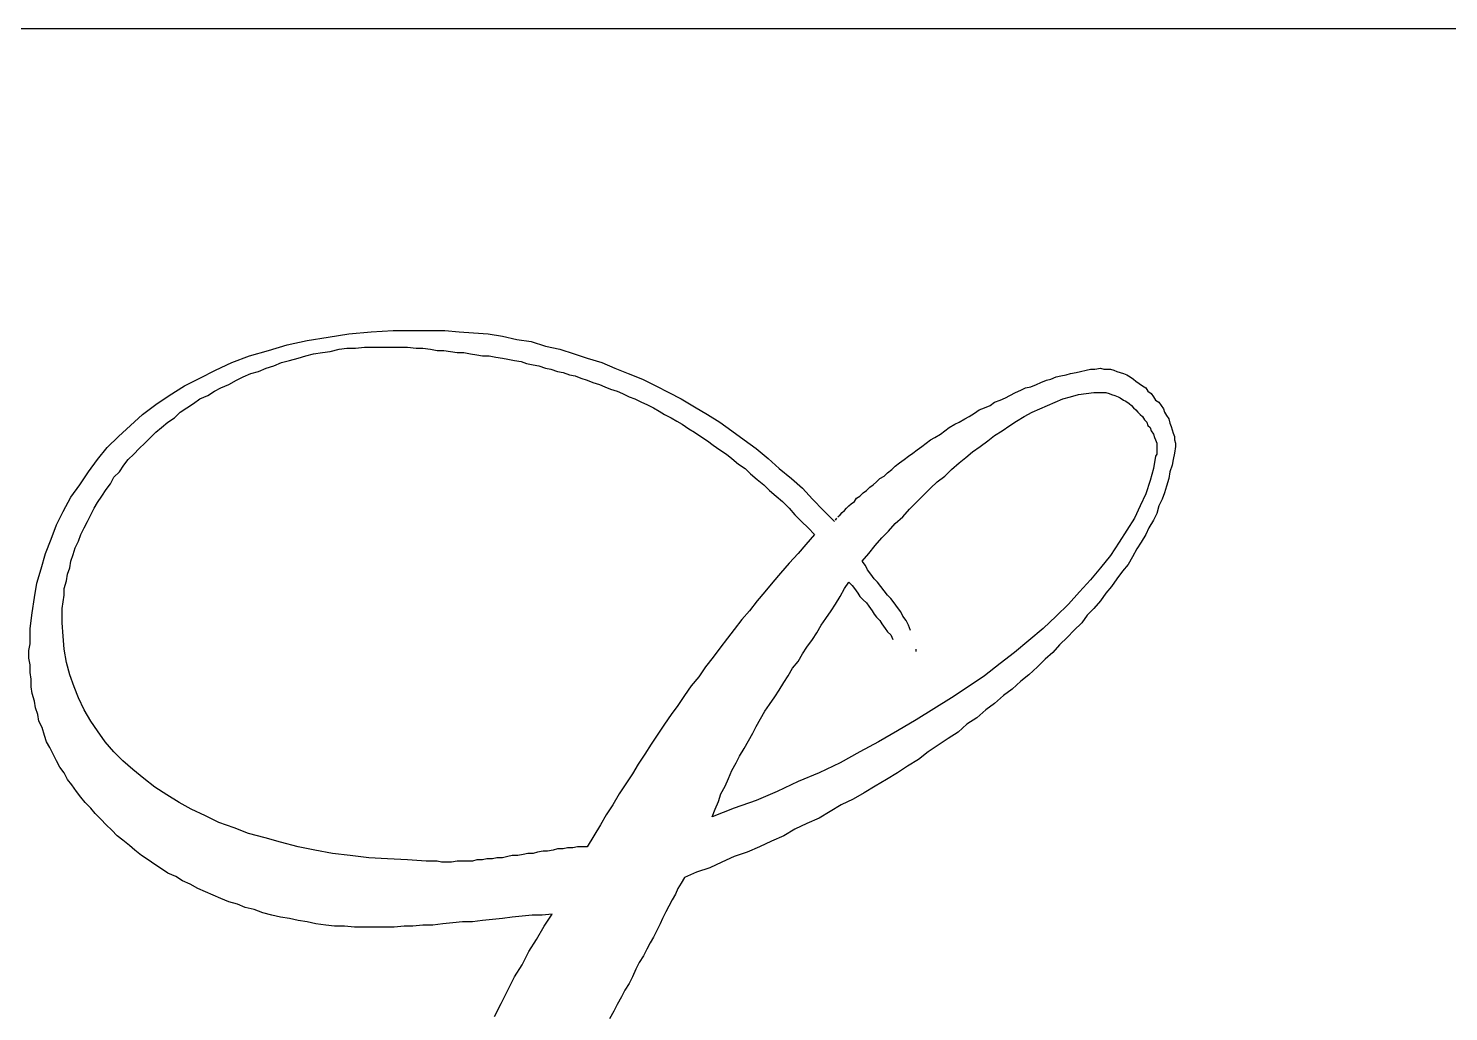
# Model space of a CAD drawing. Extents: x 0 to 382, y 0 to 113.
# Drawn here: x 38.2 to 113.6, y 60.3 to 112.5 of the extents above; entities that cross this region are included whole.
import ezdxf

# ---------------------------------------------------------------- set-up
doc = ezdxf.new("R2010")
doc.units = 0
doc.layers.get('0').update_dxf_attribs({"linetype": 'CONTINUOUS'})
doc.layers.add('default', color=7, linetype='CONTINUOUS')

msp = doc.modelspace()

# ---------------------------------------------------------------- linework, layer by layer
at = {"color": 0, "linetype": 'CONTINUOUS'}
for p, q in [((51.92276, 95.68362), (52.97744, 95.91798)), ((52.97744, 95.91798), (54.09074, 96.09378)), ((54.09074, 96.09378), (55.20398, 96.26952)), ((55.20398, 96.26952), (56.3759, 96.3867)), ((56.3759, 96.3867), (57.54776, 96.44532)), ((57.54776, 96.44532), (58.77824, 96.44532)), ((58.77824, 96.44532), (59.53994, 96.44532)), ((59.53994, 96.44532), (60.30164, 96.44532)), ((60.30164, 96.44532), (61.0634, 96.3867)), ((61.0634, 96.3867), (61.8251, 96.32814)), ((61.8251, 96.32814), (62.5868, 96.26952)), ((62.5868, 96.26952), (63.3485, 96.15234)), ((63.3485, 96.15234), (64.11026, 95.97654)), ((64.11026, 95.97654), (64.87196, 95.85936)), ((64.87196, 95.85936), (65.63366, 95.625)), ((48.99308, 94.74612), (49.93058, 95.09766)), ((49.93058, 95.09766), (50.92664, 95.39064)), ((50.92664, 95.39064), (51.92276, 95.68362)), ((52.50866, 94.98048), (52.91882, 95.09766)), ((52.91882, 95.09766), (53.32898, 95.21484)), ((53.32898, 95.21484), (53.79776, 95.27346)), ((53.79776, 95.27346), (54.20792, 95.33202)), ((54.20792, 95.33202), (54.67664, 95.4492)), ((54.67664, 95.4492), (55.0868, 95.50782)), ((55.0868, 95.50782), (55.55558, 95.50782)), ((55.55558, 95.50782), (56.0243, 95.56638)), ((56.0243, 95.56638), (56.49308, 95.56638)), ((56.49308, 95.56638), (56.90324, 95.56638)), ((56.90324, 95.56638), (57.37196, 95.56638)), ((57.37196, 95.56638), (57.84074, 95.56638)), ((57.84074, 95.56638), (58.30946, 95.56638)), ((58.30946, 95.56638), (58.77824, 95.50782)), ((58.77824, 95.50782), (59.12978, 95.50782)), ((59.12978, 95.50782), (59.53994, 95.4492)), ((59.53994, 95.4492), (59.89148, 95.39064)), ((59.89148, 95.39064), (60.24308, 95.39064)), ((60.24308, 95.39064), (60.59462, 95.33202)), ((60.59462, 95.33202), (60.94616, 95.27346)), ((60.94616, 95.27346), (61.29776, 95.27346)), ((61.29776, 95.27346), (61.6493, 95.21484)), ((61.6493, 95.21484), (62.0009, 95.15628)), ((62.0009, 95.15628), (62.29382, 95.09766)), ((62.29382, 95.09766), (62.64542, 95.09766)), ((62.64542, 95.09766), (62.99696, 95.03904)), ((62.99696, 95.03904), (63.3485, 94.98048)), ((65.63366, 95.625), (66.39542, 95.4492)), ((66.39542, 95.4492), (67.15712, 95.21484)), ((67.15712, 95.21484), (67.86026, 94.98048)), ((47.29382, 93.9258), (48.11414, 94.33596)), ((48.11414, 94.33596), (48.99308, 94.74612)), ((49.98914, 94.16016), (50.3993, 94.27734)), ((50.3993, 94.27734), (50.80946, 94.45314)), ((50.80946, 94.45314), (51.21962, 94.57032)), ((51.21962, 94.57032), (51.62978, 94.74612)), ((51.62978, 94.74612), (52.03994, 94.8633)), ((52.03994, 94.8633), (52.50866, 94.98048)), ((63.3485, 94.98048), (63.64148, 94.92186)), ((63.64148, 94.92186), (63.99308, 94.8633)), ((63.99308, 94.8633), (64.34462, 94.80468)), ((64.34462, 94.80468), (64.6376, 94.6875)), ((64.6376, 94.6875), (64.98914, 94.62888)), ((64.98914, 94.62888), (65.28212, 94.57032)), ((65.28212, 94.57032), (65.63366, 94.45314)), ((65.63366, 94.45314), (65.92664, 94.39452)), ((65.92664, 94.39452), (66.27824, 94.27734)), ((66.27824, 94.27734), (66.57116, 94.21878)), ((67.86026, 94.98048), (68.62196, 94.74612)), ((68.62196, 94.74612), (69.3251, 94.45314)), ((69.3251, 94.45314), (70.02824, 94.16016)), ((93.81728, 94.21878), (94.05164, 94.27734)), ((94.05164, 94.27734), (94.34462, 94.33596)), ((94.34462, 94.33596), (94.57898, 94.39452)), ((94.57898, 94.39452), (94.8134, 94.39452)), ((94.8134, 94.39452), (95.10632, 94.45314)), ((95.10632, 94.45314), (95.28212, 94.39452)), ((95.28212, 94.39452), (95.45792, 94.39452)), ((95.45792, 94.39452), (95.63366, 94.39452)), ((95.63366, 94.39452), (95.80946, 94.33596)), ((95.80946, 94.33596), (95.98526, 94.27734)), ((95.98526, 94.27734), (96.161, 94.21878)), ((45.65324, 92.9883), (46.4735, 93.51564)), ((46.4735, 93.51564), (47.29382, 93.9258)), ((48.40712, 93.39846), (48.81728, 93.5742)), ((48.81728, 93.5742), (49.22744, 93.80862)), ((49.22744, 93.80862), (49.57898, 93.98436)), ((49.57898, 93.98436), (49.98914, 94.16016)), ((66.57116, 94.21878), (66.92276, 94.10154)), ((66.92276, 94.10154), (67.21574, 94.04298)), ((67.21574, 94.04298), (67.50866, 93.9258)), ((67.50866, 93.9258), (67.86026, 93.80862)), ((67.86026, 93.80862), (68.15324, 93.69138)), ((68.15324, 93.69138), (68.50478, 93.5742)), ((68.50478, 93.5742), (68.79776, 93.45702)), ((70.02824, 94.16016), (70.78994, 93.86718)), ((70.78994, 93.86718), (71.49308, 93.51564)), ((71.49308, 93.51564), (72.19616, 93.16404)), ((91.41494, 93.45702), (91.70792, 93.5742)), ((91.70792, 93.5742), (91.94228, 93.69138)), ((91.94228, 93.69138), (92.23526, 93.80862)), ((92.23526, 93.80862), (92.46962, 93.86718)), ((92.46962, 93.86718), (92.7626, 93.98436)), ((92.7626, 93.98436), (92.99696, 94.04298)), ((92.99696, 94.04298), (93.28994, 94.10154)), ((93.28994, 94.10154), (93.5243, 94.16016)), ((93.5243, 94.16016), (93.81728, 94.21878)), ((96.161, 94.21878), (96.3368, 94.16016)), ((96.3368, 94.16016), (96.5126, 94.10154)), ((96.5126, 94.10154), (96.6884, 93.98436)), ((96.6884, 93.98436), (96.86414, 93.86718)), ((96.86414, 93.86718), (96.98132, 93.75)), ((96.98132, 93.75), (97.15712, 93.63282)), ((97.15712, 93.63282), (97.33292, 93.51564)), ((97.33292, 93.51564), (97.50866, 93.39846)), ((44.9501, 92.51952), (45.65324, 92.9883)), ((46.94228, 92.57814), (47.29382, 92.8125)), ((47.29382, 92.8125), (47.70398, 92.9883)), ((47.70398, 92.9883), (48.05558, 93.22266)), ((48.05558, 93.22266), (48.40712, 93.39846)), ((68.79776, 93.45702), (69.09074, 93.33984)), ((69.09074, 93.33984), (69.44228, 93.22266)), ((69.44228, 93.22266), (69.73526, 93.10548)), ((69.73526, 93.10548), (70.0868, 92.92968)), ((70.0868, 92.92968), (70.37978, 92.8125)), ((70.37978, 92.8125), (70.73132, 92.6367)), ((72.19616, 93.16404), (72.84074, 92.8125)), ((72.84074, 92.8125), (73.54382, 92.40234)), ((89.7743, 92.75388), (90.06728, 92.87112)), ((90.06728, 92.87112), (90.30164, 92.9883)), ((90.30164, 92.9883), (90.59462, 93.16404)), ((90.59462, 93.16404), (90.8876, 93.28128)), ((90.8876, 93.28128), (91.12196, 93.39846)), ((91.12196, 93.39846), (91.41494, 93.45702)), ((92.70398, 92.6367), (93.11414, 92.8125)), ((93.11414, 92.8125), (93.5243, 92.92968)), ((93.5243, 92.92968), (93.93446, 93.04686)), ((93.93446, 93.04686), (94.34462, 93.10548)), ((94.34462, 93.10548), (94.75478, 93.16404)), ((94.75478, 93.16404), (94.93058, 93.16404)), ((94.93058, 93.16404), (95.10632, 93.16404)), ((95.10632, 93.16404), (95.2235, 93.16404)), ((95.2235, 93.16404), (95.3993, 93.16404)), ((95.3993, 93.16404), (95.5751, 93.10548)), ((95.5751, 93.10548), (95.69228, 93.04686)), ((95.69228, 93.04686), (95.86808, 92.9883)), ((95.86808, 92.9883), (96.04382, 92.92968)), ((96.04382, 92.92968), (96.161, 92.87112)), ((96.161, 92.87112), (96.3368, 92.75388)), ((97.50866, 93.39846), (97.6259, 93.22266)), ((97.6259, 93.22266), (97.80164, 93.10548)), ((97.80164, 93.10548), (97.91882, 92.92968)), ((97.91882, 92.92968), (98.036, 92.75388)), ((44.24696, 91.99218), (44.9501, 92.51952)), ((45.94616, 91.81638), (46.23914, 92.10936)), ((46.23914, 92.10936), (46.59074, 92.34378)), ((46.59074, 92.34378), (46.94228, 92.57814)), ((70.73132, 92.6367), (71.0243, 92.51952)), ((71.0243, 92.51952), (71.3759, 92.34378)), ((71.3759, 92.34378), (71.66882, 92.16798)), ((71.66882, 92.16798), (71.9618, 91.99218)), ((73.54382, 92.40234), (74.24696, 91.99218)), ((88.13366, 91.875), (88.42664, 92.0508)), ((88.42664, 92.0508), (88.661, 92.22654)), ((88.661, 92.22654), (88.95398, 92.34378)), ((88.95398, 92.34378), (89.24696, 92.46096)), ((89.24696, 92.46096), (89.48132, 92.6367)), ((89.48132, 92.6367), (89.7743, 92.75388)), ((91.0634, 91.875), (91.4735, 92.10936)), ((91.4735, 92.10936), (91.88366, 92.28516)), ((91.88366, 92.28516), (92.29382, 92.46096)), ((92.29382, 92.46096), (92.70398, 92.6367)), ((96.3368, 92.75388), (96.45398, 92.69532)), ((96.45398, 92.69532), (96.62978, 92.57814)), ((96.62978, 92.57814), (96.74696, 92.46096)), ((96.74696, 92.46096), (96.86414, 92.34378)), ((96.86414, 92.34378), (96.98132, 92.22654)), ((96.98132, 92.22654), (97.0985, 92.10936)), ((97.0985, 92.10936), (97.21574, 91.99218)), ((98.036, 92.75388), (98.2118, 92.6367)), ((98.2118, 92.6367), (98.32898, 92.46096)), ((98.32898, 92.46096), (98.44616, 92.28516)), ((98.44616, 92.28516), (98.50478, 92.10936)), ((98.50478, 92.10936), (98.62196, 91.93362)), ((42.95792, 90.82032), (43.60244, 91.40628)), ((43.60244, 91.40628), (44.24696, 91.99218)), ((44.9501, 91.05468), (45.24308, 91.28904)), ((45.24308, 91.28904), (45.59462, 91.58202)), ((45.59462, 91.58202), (45.94616, 91.81638)), ((71.9618, 91.99218), (72.3134, 91.81638)), ((72.3134, 91.81638), (72.60632, 91.64064)), ((72.60632, 91.64064), (72.8993, 91.46484)), ((72.8993, 91.46484), (73.2509, 91.23048)), ((74.24696, 91.99218), (74.89148, 91.58202)), ((74.89148, 91.58202), (75.536, 91.1133)), ((86.84462, 91.1133), (87.07898, 91.28904)), ((87.07898, 91.28904), (87.37196, 91.46484)), ((87.37196, 91.46484), (87.60632, 91.58202)), ((87.60632, 91.58202), (87.8993, 91.75782)), ((87.8993, 91.75782), (88.13366, 91.875)), ((89.89148, 91.1133), (90.30164, 91.40628)), ((90.30164, 91.40628), (90.65324, 91.64064)), ((90.65324, 91.64064), (91.0634, 91.875)), ((97.21574, 91.99218), (97.33292, 91.875)), ((97.33292, 91.875), (97.4501, 91.6992)), ((97.4501, 91.6992), (97.56728, 91.58202)), ((97.56728, 91.58202), (97.6259, 91.40628)), ((97.6259, 91.40628), (97.74308, 91.28904)), ((97.74308, 91.28904), (97.80164, 91.1133)), ((98.62196, 91.93362), (98.73914, 91.75782)), ((98.73914, 91.75782), (98.79776, 91.52346)), ((98.79776, 91.52346), (98.85632, 91.34766)), ((98.85632, 91.34766), (98.91494, 91.17186)), ((42.37196, 90.23436), (42.95792, 90.82032)), ((44.36414, 90.46878), (44.65712, 90.7617)), ((44.65712, 90.7617), (44.9501, 91.05468)), ((73.2509, 91.23048), (73.54382, 91.05468)), ((73.54382, 91.05468), (73.89542, 90.82032)), ((73.89542, 90.82032), (74.24696, 90.58596)), ((74.24696, 90.58596), (74.53994, 90.35154)), ((75.536, 91.1133), (76.18058, 90.64452)), ((76.18058, 90.64452), (76.8251, 90.1758)), ((85.8485, 90.46878), (86.08292, 90.64452)), ((86.08292, 90.64452), (86.31728, 90.7617)), ((86.31728, 90.7617), (86.61026, 90.9375)), ((86.61026, 90.9375), (86.84462, 91.1133)), ((88.71962, 90.29298), (89.12978, 90.58596)), ((89.12978, 90.58596), (89.48132, 90.87888)), ((89.48132, 90.87888), (89.89148, 91.1133)), ((97.80164, 91.1133), (97.91882, 90.9375)), ((97.91882, 90.9375), (97.97744, 90.7617)), ((97.97744, 90.7617), (98.036, 90.64452)), ((98.036, 90.64452), (98.09462, 90.46878)), ((98.91494, 91.17186), (98.9735, 90.99612)), ((98.9735, 90.99612), (99.03212, 90.82032)), ((99.03212, 90.82032), (99.03212, 90.64452)), ((99.03212, 90.64452), (99.09074, 90.46878)), ((41.84462, 89.58984), (42.37196, 90.23436)), ((43.48526, 89.58984), (43.77824, 89.88282)), ((43.77824, 89.88282), (44.07116, 90.1758)), ((44.07116, 90.1758), (44.36414, 90.46878)), ((74.53994, 90.35154), (74.89148, 90.11718)), ((74.89148, 90.11718), (75.24308, 89.88282)), ((75.24308, 89.88282), (75.536, 89.64846)), ((76.8251, 90.1758), (77.46962, 89.64846)), ((84.67664, 89.58984), (84.911, 89.76564)), ((84.911, 89.76564), (85.14542, 89.94138)), ((85.14542, 89.94138), (85.37978, 90.11718)), ((85.37978, 90.11718), (85.61414, 90.29298)), ((85.61414, 90.29298), (85.8485, 90.46878)), ((87.95792, 89.70702), (88.30946, 90)), ((88.30946, 90), (88.71962, 90.29298)), ((98.036, 89.76564), (97.91882, 89.12112)), ((98.09462, 89.88282), (98.036, 89.76564)), ((98.09462, 90.46878), (98.09462, 90.29298)), ((98.09462, 90.29298), (98.09462, 90.1758)), ((98.09462, 90.1758), (98.09462, 90)), ((98.09462, 90), (98.09462, 89.88282)), ((99.03212, 89.94138), (98.9735, 89.58984)), ((99.09074, 90.29298), (99.03212, 89.94138)), ((99.09074, 90.46878), (99.09074, 90.29298)), ((41.3759, 88.94532), (41.84462, 89.58984)), ((43.01648, 88.94532), (43.2509, 89.29686)), ((43.2509, 89.29686), (43.48526, 89.58984)), ((75.536, 89.64846), (75.8876, 89.35548)), ((75.8876, 89.35548), (76.23914, 89.12112)), ((76.23914, 89.12112), (76.53212, 88.82814)), ((77.46962, 89.64846), (78.05558, 89.12112)), ((78.05558, 89.12112), (78.7001, 88.59378)), ((83.79776, 88.8867), (84.03212, 89.0625)), ((84.03212, 89.0625), (84.20792, 89.2383)), ((84.20792, 89.2383), (84.44228, 89.41404)), ((84.44228, 89.41404), (84.67664, 89.58984)), ((86.84462, 88.71096), (87.19616, 89.0625)), ((87.19616, 89.0625), (87.60632, 89.41404)), ((87.60632, 89.41404), (87.95792, 89.70702)), ((97.91882, 89.12112), (97.74308, 88.47654)), ((98.91494, 89.29686), (98.79776, 88.94532)), ((98.9735, 89.58984), (98.91494, 89.29686)), ((40.4384, 87.59766), (40.90712, 88.24218)), ((40.90712, 88.24218), (41.3759, 88.94532)), ((42.3134, 88.00782), (42.54776, 88.3008)), ((42.54776, 88.3008), (42.7235, 88.65234)), ((42.7235, 88.65234), (43.01648, 88.94532)), ((76.53212, 88.82814), (76.88366, 88.53516)), ((76.88366, 88.53516), (77.23526, 88.24218)), ((77.23526, 88.24218), (77.52824, 87.9492)), ((78.7001, 88.59378), (79.286, 88.06638)), ((82.86026, 88.125), (83.036, 88.24218)), ((83.036, 88.24218), (83.2118, 88.41798)), ((83.2118, 88.41798), (83.3876, 88.59378)), ((83.3876, 88.59378), (83.62196, 88.71096)), ((83.62196, 88.71096), (83.79776, 88.8867)), ((86.08292, 88.06638), (86.43446, 88.41798)), ((86.43446, 88.41798), (86.84462, 88.71096)), ((97.74308, 88.47654), (97.50866, 87.77346)), ((98.73914, 88.59378), (98.62196, 88.18362)), ((98.79776, 88.94532), (98.73914, 88.59378)), ((40.02824, 86.83596), (40.4384, 87.59766)), ((41.84462, 87.30468), (42.07898, 87.65628)), ((42.07898, 87.65628), (42.3134, 88.00782)), ((77.52824, 87.9492), (77.87978, 87.65628)), ((77.87978, 87.65628), (78.23132, 87.3633)), ((79.286, 88.06638), (79.8134, 87.48048)), ((79.8134, 87.48048), (80.3993, 86.89452)), ((82.03994, 87.3633), (82.15712, 87.53904)), ((82.15712, 87.53904), (82.33292, 87.65628)), ((82.33292, 87.65628), (82.50866, 87.83202)), ((82.50866, 87.83202), (82.68446, 87.9492)), ((82.68446, 87.9492), (82.86026, 88.125)), ((85.32116, 87.30468), (85.73132, 87.71484)), ((85.73132, 87.71484), (86.08292, 88.06638)), ((97.50866, 87.77346), (97.21574, 87.12888)), ((98.3876, 87.48048), (98.2118, 87.12888)), ((98.50478, 87.83202), (98.3876, 87.48048)), ((98.62196, 88.18362), (98.50478, 87.83202)), ((39.67664, 86.13282), (40.02824, 86.83596)), ((41.49308, 86.66016), (41.66882, 87.0117)), ((41.66882, 87.0117), (41.84462, 87.30468)), ((78.23132, 87.3633), (78.58292, 87.0117)), ((78.58292, 87.0117), (78.8759, 86.66016)), ((80.3993, 86.89452), (80.98526, 86.30862)), ((81.27824, 86.66016), (81.39542, 86.77734)), ((81.39542, 86.77734), (81.5126, 86.89452)), ((81.5126, 86.89452), (81.62978, 87.0117)), ((81.62978, 87.0117), (81.74696, 87.12888)), ((81.74696, 87.12888), (81.86414, 87.24612)), ((81.86414, 87.24612), (82.03994, 87.3633)), ((84.61808, 86.54298), (84.96962, 86.95314)), ((84.96962, 86.95314), (85.32116, 87.30468)), ((97.21574, 87.12888), (96.92276, 86.48436)), ((98.2118, 87.12888), (98.09462, 86.71878)), ((39.38366, 85.37112), (39.67664, 86.13282)), ((41.14148, 85.95702), (41.31728, 86.30862)), ((41.31728, 86.30862), (41.49308, 86.66016)), ((78.8759, 86.66016), (79.22744, 86.30862)), ((79.22744, 86.30862), (79.57898, 85.95702)), ((81.04382, 86.36718), (81.10244, 86.48436)), ((81.161, 86.54298), (81.27824, 86.66016)), ((83.85632, 85.78128), (84.20792, 86.19138)), ((84.20792, 86.19138), (84.61808, 86.54298)), ((96.92276, 86.48436), (96.5126, 85.83984)), ((97.91882, 86.36718), (97.68446, 85.95702)), ((98.09462, 86.71878), (97.91882, 86.36718)), ((39.09074, 84.60936), (39.38366, 85.37112)), ((40.67276, 84.90234), (40.8485, 85.25388)), ((40.8485, 85.25388), (40.96574, 85.60548)), ((40.96574, 85.60548), (41.14148, 85.95702)), ((79.93058, 85.60548), (79.4618, 85.07814)), ((79.57898, 85.95702), (79.93058, 85.60548)), ((83.15324, 85.01952), (83.50478, 85.42968)), ((83.50478, 85.42968), (83.85632, 85.78128)), ((96.5126, 85.83984), (96.10244, 85.19532)), ((97.50866, 85.60548), (97.2743, 85.19532)), ((97.68446, 85.95702), (97.50866, 85.60548)), ((38.85632, 83.78904), (39.09074, 84.60936)), ((40.4384, 84.1992), (40.55558, 84.5508)), ((40.55558, 84.5508), (40.67276, 84.90234)), ((79.05164, 84.60936), (78.58292, 84.08202)), ((79.4618, 85.07814), (79.05164, 84.60936)), ((82.4501, 84.1992), (82.80164, 84.60936)), ((82.80164, 84.60936), (83.15324, 85.01952)), ((95.63366, 84.49218), (95.10632, 83.84766)), ((96.10244, 85.19532), (95.63366, 84.49218)), ((97.03994, 84.84378), (96.80558, 84.43362)), ((97.2743, 85.19532), (97.03994, 84.84378)), ((38.62196, 83.02734), (38.85632, 83.78904)), ((40.2626, 83.49612), (40.37978, 83.84766)), ((40.37978, 83.84766), (40.4384, 84.1992)), ((78.58292, 84.08202), (78.11414, 83.55468)), ((82.6259, 83.96484), (82.4501, 84.1992)), ((82.74308, 83.73048), (82.6259, 83.96484)), ((82.91882, 83.49612), (82.74308, 83.73048)), ((95.10632, 83.84766), (94.57898, 83.20314)), ((96.57116, 84.02346), (96.27824, 83.67186)), ((96.80558, 84.43362), (96.57116, 84.02346)), ((38.50478, 82.26564), (38.62196, 83.02734)), ((40.0868, 82.73436), (40.20398, 83.14452)), ((40.20398, 83.14452), (40.2626, 83.49612)), ((77.70398, 83.08596), (77.29382, 82.55862)), ((78.11414, 83.55468), (77.70398, 83.08596)), ((81.5126, 82.73436), (81.74696, 83.08596)), ((81.74696, 83.08596), (81.92276, 82.91016)), ((83.09462, 83.2617), (82.91882, 83.49612)), ((83.27042, 83.08596), (83.09462, 83.2617)), ((83.44616, 82.85154), (83.27042, 83.08596)), ((94.57898, 83.20314), (93.99308, 82.55862)), ((95.98526, 83.2617), (95.69228, 82.85154)), ((96.27824, 83.67186), (95.98526, 83.2617)), ((38.3876, 81.44532), (38.50478, 82.26564)), ((40.02824, 82.03128), (40.0868, 82.38282)), ((40.0868, 82.38282), (40.0868, 82.73436)), ((77.29382, 82.55862), (76.88366, 82.08984)), ((81.04382, 81.91404), (81.27824, 82.3242)), ((81.27824, 82.3242), (81.5126, 82.73436)), ((81.92276, 82.91016), (82.03994, 82.73436)), ((82.03994, 82.73436), (82.21574, 82.5)), ((82.21574, 82.5), (82.33292, 82.3242)), ((82.33292, 82.3242), (82.50866, 82.14846)), ((83.62196, 82.61718), (83.44616, 82.85154)), ((83.79776, 82.38282), (83.62196, 82.61718)), ((83.9735, 82.20702), (83.79776, 82.38282)), ((84.1493, 81.97266), (83.9735, 82.20702)), ((93.99308, 82.55862), (93.40712, 81.91404)), ((95.3993, 82.5), (95.10632, 82.08984)), ((95.69228, 82.85154), (95.3993, 82.5)), ((38.27042, 80.625), (38.3876, 81.44532)), ((39.96962, 81.67968), (40.02824, 82.03128)), ((39.96962, 81.26952), (39.96962, 81.67968)), ((76.4735, 81.5625), (76.0634, 81.09378)), ((76.88366, 82.08984), (76.4735, 81.5625)), ((80.51648, 81.15234), (80.80946, 81.5625)), ((80.80946, 81.5625), (81.04382, 81.91404)), ((82.50866, 82.14846), (82.68446, 81.97266)), ((82.68446, 81.97266), (82.80164, 81.79686)), ((82.80164, 81.79686), (82.97744, 81.5625)), ((82.97744, 81.5625), (83.09462, 81.3867)), ((84.3251, 81.7383), (84.1493, 81.97266)), ((84.5009, 81.50388), (84.3251, 81.7383)), ((84.61808, 81.26952), (84.5009, 81.50388)), ((93.40712, 81.91404), (92.7626, 81.26952)), ((94.75478, 81.67968), (94.40324, 81.32814)), ((95.10632, 82.08984), (94.75478, 81.67968)), ((39.96962, 80.91798), (39.96962, 81.26952)), ((40.02824, 80.21484), (39.96962, 80.91798)), ((76.0634, 81.09378), (75.65324, 80.56638)), ((80.04776, 80.39064), (80.28212, 80.8008)), ((80.28212, 80.8008), (80.51648, 81.15234)), ((83.09462, 81.3867), (83.2118, 81.21096)), ((83.2118, 81.21096), (83.3876, 81.03516)), ((83.3876, 81.03516), (83.50478, 80.85936)), ((83.50478, 80.85936), (83.68058, 80.625)), ((84.79382, 81.03516), (84.61808, 81.26952)), ((84.911, 80.8008), (84.79382, 81.03516)), ((85.02824, 80.50782), (84.911, 80.8008)), ((92.7626, 81.26952), (92.05946, 80.625)), ((94.11026, 80.91798), (93.7001, 80.50782)), ((94.40324, 81.32814), (94.11026, 80.91798)), ((38.27042, 79.80468), (38.27042, 80.625)), ((40.0868, 79.5117), (40.02824, 80.21484)), ((75.30164, 80.09766), (74.89148, 79.57032)), ((75.65324, 80.56638), (75.30164, 80.09766)), ((79.52042, 79.62888), (79.8134, 80.03904)), ((79.8134, 80.03904), (80.04776, 80.39064)), ((83.68058, 80.625), (83.79776, 80.4492)), ((83.79776, 80.4492), (83.9735, 80.27346)), ((83.9735, 80.27346), (84.09074, 80.03904)), ((91.29776, 79.98048), (90.536, 79.33596)), ((92.05946, 80.625), (91.29776, 79.98048)), ((93.3485, 80.15628), (92.9384, 79.74612)), ((93.7001, 80.50782), (93.3485, 80.15628)), ((38.2118, 79.45314), (38.27042, 79.80468)), ((38.2118, 79.04298), (38.2118, 79.45314)), ((40.20398, 78.80862), (40.0868, 79.5117)), ((74.89148, 79.57032), (74.53994, 79.10154)), ((79.05164, 78.86718), (79.286, 79.27734)), ((79.286, 79.27734), (79.52042, 79.62888)), ((85.32116, 79.39452), (85.32116, 79.5117)), ((90.536, 79.33596), (89.7743, 78.75)), ((92.5868, 79.33596), (92.17664, 78.98436)), ((92.9384, 79.74612), (92.5868, 79.33596)), ((38.27042, 78.69138), (38.2118, 79.04298)), ((38.27042, 78.28128), (38.27042, 78.69138)), ((40.37978, 78.16404), (40.20398, 78.80862)), ((74.12978, 78.5742), (73.77824, 78.04686)), ((74.53994, 79.10154), (74.12978, 78.5742)), ((78.5243, 78.10548), (78.75866, 78.51564)), ((78.75866, 78.51564), (79.05164, 78.86718)), ((89.7743, 78.75), (88.95398, 78.10548)), ((91.76648, 78.5742), (91.29776, 78.16404)), ((92.17664, 78.98436), (91.76648, 78.5742)), ((38.32898, 77.92968), (38.27042, 78.28128)), ((38.32898, 77.51952), (38.32898, 77.92968)), ((40.61414, 77.51952), (40.37978, 78.16404)), ((73.77824, 78.04686), (73.36808, 77.57814)), ((78.05558, 77.34378), (78.28994, 77.75388)), ((78.28994, 77.75388), (78.5243, 78.10548)), ((88.95398, 78.10548), (88.0751, 77.51952)), ((90.8876, 77.8125), (90.41882, 77.40234)), ((91.29776, 78.16404), (90.8876, 77.8125)), ((38.3876, 77.16798), (38.32898, 77.51952)), ((38.50478, 76.75782), (38.3876, 77.16798)), ((40.8485, 76.93362), (40.61414, 77.51952)), ((41.14148, 76.28904), (40.8485, 76.93362)), ((73.01648, 77.0508), (72.66494, 76.52346)), ((73.36808, 77.57814), (73.01648, 77.0508)), ((77.52824, 76.58202), (77.82116, 76.99218)), ((77.82116, 76.99218), (78.05558, 77.34378)), ((87.19616, 76.93362), (86.25866, 76.34766)), ((88.0751, 77.51952), (87.19616, 76.93362)), ((89.9501, 77.0508), (89.48132, 76.64064)), ((90.41882, 77.40234), (89.9501, 77.0508)), ((38.5634, 76.40628), (38.50478, 76.75782)), ((38.68058, 76.05468), (38.5634, 76.40628)), ((41.49308, 75.70314), (41.14148, 76.28904)), ((72.66494, 76.52346), (72.3134, 76.05468)), ((77.05946, 75.82032), (77.29382, 76.23048)), ((77.29382, 76.23048), (77.52824, 76.58202)), ((86.25866, 76.34766), (85.32116, 75.7617)), ((89.0126, 76.28904), (88.54382, 75.87888)), ((89.48132, 76.64064), (89.0126, 76.28904)), ((38.73914, 75.70314), (38.68058, 76.05468)), ((38.91494, 75.35154), (38.73914, 75.70314)), ((41.84462, 75.1758), (41.49308, 75.70314)), ((71.9618, 75.52734), (71.61026, 75)), ((72.3134, 76.05468), (71.9618, 75.52734)), ((76.6493, 75.05862), (76.8251, 75.41016)), ((76.8251, 75.41016), (77.05946, 75.82032)), ((85.32116, 75.7617), (84.3251, 75.1758)), ((88.01648, 75.52734), (87.54776, 75.11718)), ((88.54382, 75.87888), (88.01648, 75.52734)), ((39.03212, 74.94138), (38.91494, 75.35154)), ((39.1493, 74.58984), (39.03212, 74.94138)), ((42.25478, 74.58984), (41.84462, 75.1758)), ((71.61026, 75), (71.25866, 74.47266)), ((76.41494, 74.64846), (76.6493, 75.05862)), ((84.3251, 75.1758), (83.32898, 74.58984)), ((87.02042, 74.76564), (86.49308, 74.41404)), ((87.54776, 75.11718), (87.02042, 74.76564)), ((39.3251, 74.29686), (39.1493, 74.58984)), ((39.5009, 73.94532), (39.3251, 74.29686)), ((39.67664, 73.59378), (39.5009, 73.94532)), ((42.7235, 74.0625), (42.25478, 74.58984)), ((43.19228, 73.59378), (42.7235, 74.0625)), ((70.90712, 73.94532), (70.55558, 73.41798)), ((71.25866, 74.47266), (70.90712, 73.94532)), ((75.94616, 73.82814), (76.18058, 74.2383)), ((76.18058, 74.2383), (76.41494, 74.64846)), ((82.33292, 74.0625), (81.27824, 73.47654)), ((83.32898, 74.58984), (82.33292, 74.0625)), ((85.96574, 74.0625), (85.4384, 73.65234)), ((86.49308, 74.41404), (85.96574, 74.0625)), ((39.85244, 73.24218), (39.67664, 73.59378)), ((40.0868, 72.9492), (39.85244, 73.24218)), ((43.71962, 73.125), (43.19228, 73.59378)), ((70.55558, 73.41798), (70.2626, 72.89064)), ((75.536, 73.06638), (75.77042, 73.47654)), ((75.77042, 73.47654), (75.94616, 73.82814)), ((81.27824, 73.47654), (80.16494, 72.9492)), ((84.85244, 73.3008), (84.3251, 72.9492)), ((85.4384, 73.65234), (84.85244, 73.3008)), ((40.2626, 72.59766), (40.0868, 72.9492)), ((40.49696, 72.30468), (40.2626, 72.59766)), ((44.30558, 72.65628), (43.71962, 73.125)), ((44.89148, 72.1875), (44.30558, 72.65628)), ((70.2626, 72.89064), (69.911, 72.3633)), ((75.18446, 72.24612), (75.36026, 72.65628)), ((75.36026, 72.65628), (75.536, 73.06638)), ((79.05164, 72.48048), (77.9384, 71.95314)), ((80.16494, 72.9492), (79.05164, 72.48048)), ((83.73914, 72.59766), (83.15324, 72.24612)), ((84.3251, 72.9492), (83.73914, 72.59766)), ((40.73132, 71.95314), (40.49696, 72.30468)), ((40.96574, 71.66016), (40.73132, 71.95314)), ((41.2001, 71.36718), (40.96574, 71.66016)), ((45.536, 71.77734), (44.89148, 72.1875)), ((46.18058, 71.36718), (45.536, 71.77734)), ((69.55946, 71.83596), (69.20792, 71.25)), ((69.911, 72.3633), (69.55946, 71.83596)), ((74.83292, 71.4258), (74.9501, 71.83596)), ((74.9501, 71.83596), (75.18446, 72.24612)), ((77.9384, 71.95314), (76.8251, 71.48436)), ((82.56728, 71.89452), (81.98132, 71.54298)), ((83.15324, 72.24612), (82.56728, 71.89452)), ((41.49308, 71.0742), (41.2001, 71.36718)), ((41.72744, 70.78128), (41.49308, 71.0742)), ((46.8251, 71.01564), (46.18058, 71.36718)), ((47.5868, 70.66404), (46.8251, 71.01564)), ((69.20792, 71.25), (68.85632, 70.72266)), ((75.65324, 71.0742), (74.48132, 70.60548)), ((74.48132, 70.60548), (74.65712, 71.01564)), ((74.65712, 71.01564), (74.83292, 71.4258)), ((76.8251, 71.48436), (75.65324, 71.0742)), ((80.7509, 70.89846), (80.16494, 70.54686)), ((81.3368, 71.25), (80.7509, 70.89846)), ((81.98132, 71.54298), (81.3368, 71.25)), ((42.02042, 70.4883), (41.72744, 70.78128)), ((42.3134, 70.19532), (42.02042, 70.4883)), ((42.60632, 69.90234), (42.3134, 70.19532)), ((48.28994, 70.3125), (47.5868, 70.66404)), ((49.11026, 70.01952), (48.28994, 70.3125)), ((68.5634, 70.19532), (68.2118, 69.60936)), ((68.85632, 70.72266), (68.5634, 70.19532)), ((79.52042, 70.25388), (78.8759, 69.96096)), ((80.16494, 70.54686), (79.52042, 70.25388)), ((42.8993, 69.60936), (42.60632, 69.90234)), ((43.19228, 69.375), (42.8993, 69.60936)), ((49.87196, 69.72654), (49.11026, 70.01952)), ((50.7509, 69.49218), (49.87196, 69.72654)), ((51.57116, 69.25782), (50.7509, 69.49218)), ((68.2118, 69.60936), (67.86026, 69.02346)), ((78.28994, 69.60936), (77.64542, 69.31638)), ((78.8759, 69.96096), (78.28994, 69.60936)), ((43.54382, 69.08202), (43.19228, 69.375)), ((43.8368, 68.84766), (43.54382, 69.08202)), ((44.1884, 68.55468), (43.8368, 68.84766)), ((52.50866, 69.02346), (51.57116, 69.25782)), ((53.3876, 68.84766), (52.50866, 69.02346)), ((54.3251, 68.67186), (53.3876, 68.84766)), ((55.2626, 68.55468), (54.3251, 68.67186)), ((64.69616, 68.67186), (64.4618, 68.6133)), ((64.98914, 68.67186), (64.69616, 68.67186)), ((65.2235, 68.73048), (64.98914, 68.67186)), ((65.51648, 68.78904), (65.2235, 68.73048)), ((65.7509, 68.78904), (65.51648, 68.78904)), ((66.04382, 68.84766), (65.7509, 68.78904)), ((66.27824, 68.90628), (66.04382, 68.84766)), ((66.57116, 68.90628), (66.27824, 68.90628)), ((66.80558, 68.96484), (66.57116, 68.90628)), ((67.0985, 68.96484), (66.80558, 68.96484)), ((67.33292, 69.02346), (67.0985, 68.96484)), ((67.56728, 69.02346), (67.33292, 69.02346)), ((67.86026, 69.02346), (67.56728, 69.02346)), ((76.35632, 68.73048), (75.65324, 68.49612)), ((77.0009, 69.02346), (76.35632, 68.73048)), ((77.64542, 69.31638), (77.0009, 69.02346)), ((44.53994, 68.32032), (44.1884, 68.55468)), ((44.89148, 68.08596), (44.53994, 68.32032)), ((45.24308, 67.85154), (44.89148, 68.08596)), ((56.25866, 68.4375), (55.2626, 68.55468)), ((57.25478, 68.37888), (56.25866, 68.4375)), ((58.30946, 68.32032), (57.25478, 68.37888)), ((59.30558, 68.2617), (58.30946, 68.32032)), ((59.5985, 68.2617), (59.30558, 68.2617)), ((59.89148, 68.2617), (59.5985, 68.2617)), ((60.1259, 68.20314), (59.89148, 68.2617)), ((60.41882, 68.20314), (60.1259, 68.20314)), ((60.65324, 68.20314), (60.41882, 68.20314)), ((60.94616, 68.2617), (60.65324, 68.20314)), ((61.23914, 68.2617), (60.94616, 68.2617)), ((61.4735, 68.2617), (61.23914, 68.2617)), ((61.76648, 68.2617), (61.4735, 68.2617)), ((62.0009, 68.32032), (61.76648, 68.2617)), ((62.29382, 68.32032), (62.0009, 68.32032)), ((62.52824, 68.37888), (62.29382, 68.32032)), ((62.82116, 68.37888), (62.52824, 68.37888)), ((63.05558, 68.4375), (62.82116, 68.37888)), ((63.3485, 68.4375), (63.05558, 68.4375)), ((63.64148, 68.49612), (63.3485, 68.4375)), ((63.8759, 68.55468), (63.64148, 68.49612)), ((64.16882, 68.55468), (63.8759, 68.55468)), ((64.4618, 68.6133), (64.16882, 68.55468)), ((74.36414, 67.91016), (73.661, 67.6758)), ((75.00866, 68.20314), (74.36414, 67.91016)), ((75.65324, 68.49612), (75.00866, 68.20314)), ((45.59462, 67.61718), (45.24308, 67.85154)), ((46.00478, 67.44138), (45.59462, 67.61718)), ((46.35632, 67.20702), (46.00478, 67.44138)), ((46.76648, 67.03128), (46.35632, 67.20702)), ((73.01648, 67.38282), (72.84074, 67.08984)), ((73.661, 67.6758), (73.01648, 67.38282)), ((47.17664, 66.79686), (46.76648, 67.03128)), ((47.5868, 66.62112), (47.17664, 66.79686)), ((47.99696, 66.44532), (47.5868, 66.62112)), ((48.40712, 66.26952), (47.99696, 66.44532)), ((72.54776, 66.50388), (72.37196, 66.21096)), ((72.66494, 66.79686), (72.54776, 66.50388)), ((72.84074, 67.08984), (72.66494, 66.79686)), ((48.81728, 66.09378), (48.40712, 66.26952)), ((49.286, 65.97654), (48.81728, 66.09378)), ((49.69616, 65.8008), (49.286, 65.97654)), ((50.16494, 65.68362), (49.69616, 65.8008)), ((50.63366, 65.50782), (50.16494, 65.68362)), ((72.19616, 65.85936), (72.02042, 65.56638)), ((72.37196, 66.21096), (72.19616, 65.85936)), ((51.10244, 65.39064), (50.63366, 65.50782)), ((51.57116, 65.27346), (51.10244, 65.39064)), ((52.03994, 65.21484), (51.57116, 65.27346)), ((52.50866, 65.09766), (52.03994, 65.21484)), ((52.97744, 65.03904), (52.50866, 65.09766)), ((53.44616, 64.92186), (52.97744, 65.03904)), ((53.9735, 64.8633), (53.44616, 64.92186)), ((54.44228, 64.80468), (53.9735, 64.8633)), ((59.12978, 64.8633), (58.60244, 64.80468)), ((59.65712, 64.8633), (59.12978, 64.8633)), ((60.18446, 64.92186), (59.65712, 64.8633)), ((60.7118, 64.98048), (60.18446, 64.92186)), ((61.23914, 65.03904), (60.7118, 64.98048)), ((61.76648, 65.03904), (61.23914, 65.03904)), ((62.29382, 65.09766), (61.76648, 65.03904)), ((62.82116, 65.15628), (62.29382, 65.09766)), ((63.3485, 65.21484), (62.82116, 65.15628)), ((63.8759, 65.27346), (63.3485, 65.21484)), ((64.40324, 65.33202), (63.8759, 65.27346)), ((64.93058, 65.39064), (64.40324, 65.33202)), ((65.45792, 65.39064), (64.93058, 65.39064)), ((65.98526, 65.4492), (65.45792, 65.39064)), ((65.5751, 64.80468), (65.98526, 65.4492)), ((71.72744, 64.92186), (71.55164, 64.57032)), ((71.84462, 65.21484), (71.72744, 64.92186)), ((72.02042, 65.56638), (71.84462, 65.21484)), ((54.96962, 64.80468), (54.44228, 64.80468)), ((55.49696, 64.74612), (54.96962, 64.80468)), ((56.0243, 64.74612), (55.49696, 64.74612)), ((56.55164, 64.74612), (56.0243, 64.74612)), ((57.07898, 64.74612), (56.55164, 64.74612)), ((57.60632, 64.74612), (57.07898, 64.74612)), ((58.13366, 64.80468), (57.60632, 64.74612)), ((58.60244, 64.80468), (58.13366, 64.80468)), ((64.75478, 63.45702), (65.16494, 64.10154)), ((65.16494, 64.10154), (65.5751, 64.80468)), ((71.3759, 64.21878), (71.2001, 63.9258)), ((71.55164, 64.57032), (71.3759, 64.21878)), ((64.40324, 62.75388), (64.75478, 63.45702)), ((71.0243, 63.5742), (70.8485, 63.22266)), ((71.2001, 63.9258), (71.0243, 63.5742)), ((63.99308, 62.10936), (64.40324, 62.75388)), ((70.61414, 62.87112), (70.4384, 62.51952)), ((70.8485, 63.22266), (70.61414, 62.87112)), ((63.64148, 61.40628), (63.99308, 62.10936)), ((70.2626, 62.10936), (70.0868, 61.75782)), ((70.4384, 62.51952), (70.2626, 62.10936)), ((63.28994, 60.70314), (63.64148, 61.40628)), ((69.85244, 61.40628), (69.67664, 61.05468)), ((70.0868, 61.75782), (69.85244, 61.40628)), ((62.9384, 60), (63.28994, 60.70314)), ((69.44228, 60.64452), (69.26648, 60.29298)), ((69.67664, 61.05468), (69.44228, 60.64452)), ((69.26648, 60.29298), (69.03212, 59.88282))]:
    msp.add_line(p, q, dxfattribs=at)
at = {"layer": 'default', "color": 0, "linetype": 'CONTINUOUS'}
msp.add_line((0, 112.5), (382.2244, 112.5), dxfattribs=at)

doc.saveas('drawing.dxf')
